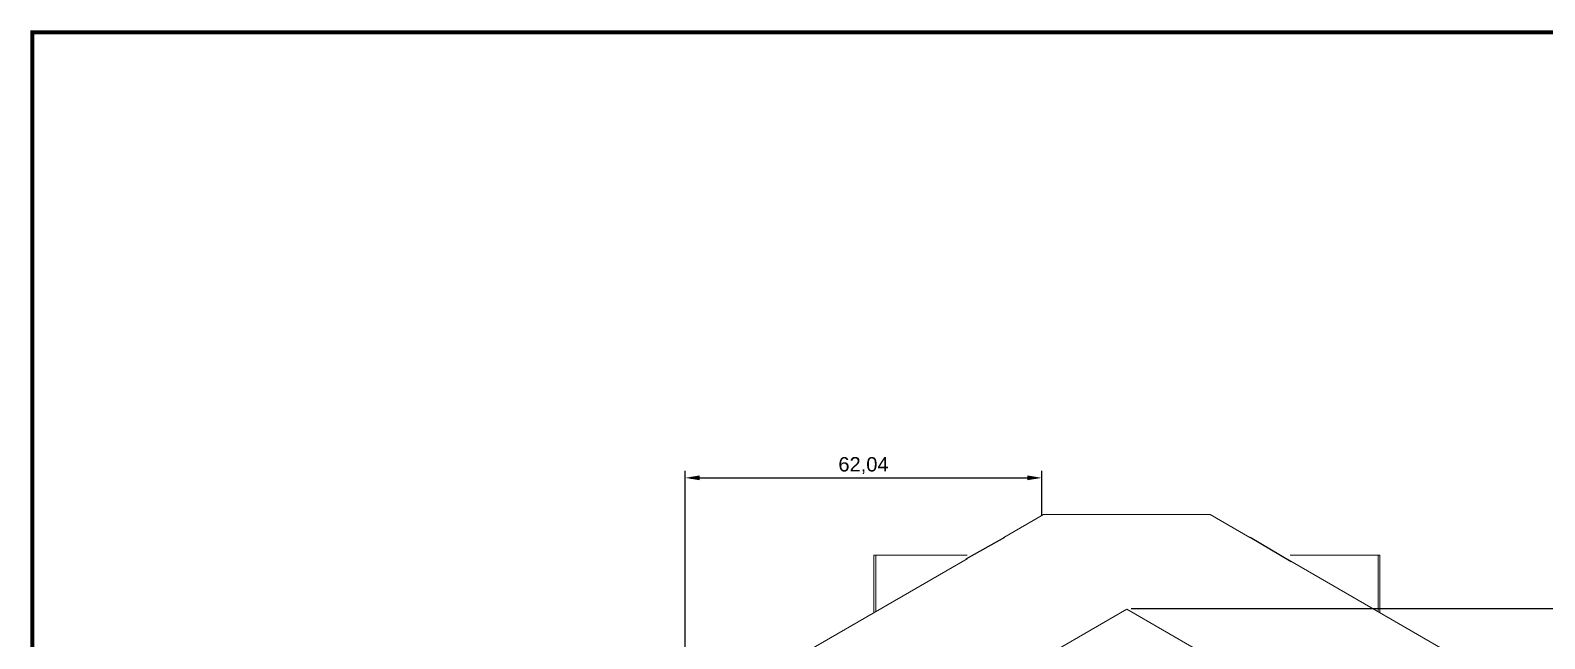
# Model space of a CAD drawing. Header units: millimetres. Extents: x 494 to 889, y 25 to 312.
# Drawn here: x 493.7 to 757.3, y 206.4 to 312.3 of the extents above; entities that cross this region are included whole.
import ezdxf

# ---------------------------------------------------------------- set-up
doc = ezdxf.new("R2010")
doc.units = ezdxf.units.MM
doc.layers.add('dwgmodels.com', color=250, linetype='Continuous')
doc.layers.add('А_ПЕРВЫЙ ПЛАН', color=102, linetype='Continuous', lineweight=15)
doc.layers.add('ЛИСТ', color=7, linetype='Continuous', lineweight=18)
doc.styles.get("Standard").update_dxf_attribs({"font": 'ARIAL_0.TTF'})
doc.dimstyles.new('dwgmodels.com', dxfattribs={"dimtxt": 2.5, "dimasz": 2.5, "dimexe": 1.25, "dimexo": 0.625, "dimtad": 1, "dimtxsty": 'Standard', "dimcen": 2.5, "dimadec": 0, "dimazin": 0, "dimtfac": 1, "dimtmove": 0, "dimatfit": 3, "dimfxl": 1, "dimarcsym": 0})

# ---------------------------------------------------------------- blocks, each defined once
blk = doc.blocks.new('*D56')
at = {"layer": 'Defpoints', "color": 0, "transparency": 16777216}
for p in [(669.71, 234.39), (669.71, 227.28), (607.67, 191.41)]:
    blk.add_point(p, dxfattribs=at)
at = {"layer": 'dwgmodels.com', "color": 0, "lineweight": -2, "transparency": 16777216}
for p, q in [((607.67, 192.03), (607.67, 235.64)), ((669.71, 227.9), (669.71, 235.64)), ((610.17, 234.39), (667.21, 234.39))]:
    blk.add_line(p, q, dxfattribs=at)
at = {"layer": 'dwgmodels.com', "color": 0, "transparency": 16777216}
for points in [[(610.17, 234.81), (610.17, 233.98), (607.67, 234.39)], [(667.21, 234.81), (667.21, 233.98), (669.71, 234.39)]]:
    blk.add_solid(points, dxfattribs=at)
at = {"layer": 'dwgmodels.com', "color": 0, "transparency": 16777216, "insert": (638.69, 236.52), "char_height": 2.5, "attachment_point": 5}
blk.add_mtext('62,04', dxfattribs=at)
blk = doc.blocks.new('*D59')
at = {"layer": 'Defpoints', "color": 0, "transparency": 16777216}
for p in [(684.64, 211.64), (784.65, 211.64), (719.36, 191.2)]:
    blk.add_point(p, dxfattribs=at)
at = {"layer": 'dwgmodels.com', "color": 0, "lineweight": -2, "transparency": 16777216}
for p, q in [((685.27, 211.64), (785.9, 211.64)), ((784.65, 193.7), (784.65, 209.14)), ((719.99, 191.2), (785.9, 191.2))]:
    blk.add_line(p, q, dxfattribs=at)
at = {"layer": 'dwgmodels.com', "color": 0, "transparency": 16777216}
for points in [[(784.23, 209.14), (785.06, 209.14), (784.65, 211.64)], [(784.23, 193.7), (785.06, 193.7), (784.65, 191.2)]]:
    blk.add_solid(points, dxfattribs=at)
at = {"layer": 'dwgmodels.com', "color": 0, "transparency": 16777216, "insert": (782.52, 201.42), "char_height": 2.5, "attachment_point": 5, "rotation": 90}
blk.add_mtext('20,44', dxfattribs=at)

msp = doc.modelspace()

# ---------------------------------------------------------------- linework, layer by layer
at = {"layer": 'dwgmodels.com', "color": 0}
for p, q in [((705.981, 224.048), (713.104, 219.846)), ((663.25, 224.008), (656.509, 220.264))]:
    msp.add_line(p, q, dxfattribs=at)
at = {"layer": 'А_ПЕРВЫЙ ПЛАН', "color": 0, "ltscale": 100}
for p, q in [((663.135, 224.007), (670.035, 227.991)), ((705.935, 224.007), (699.035, 227.991)), ((606.635, 191.387), (656.735, 220.312)), ((640.814, 211.121), (640.814, 220.947)), ((762.434, 191.387), (712.635, 220.139)), ((728.555, 210.947), (728.555, 220.947)), ((649.635, 191.387), (684.535, 211.537)), ((719.434, 191.387), (684.535, 211.537))]:
    msp.add_line(p, q, dxfattribs=at)
at = {"layer": 'А_ПЕРВЫЙ ПЛАН', "ltscale": 100}
for p, q in [((670.035, 227.991), (699.035, 227.991)), ((640.514, 210.947), (640.514, 220.947)), ((640.514, 220.947), (656.735, 220.947)), ((728.555, 220.947), (712.935, 220.947)), ((728.255, 211.121), (728.255, 220.947))]:
    msp.add_line(p, q, dxfattribs=at)
at = {"layer": 'ЛИСТ', "const_width": 0.7}
msp.add_lwpolyline([(494.025, 24.917), (889.025, 24.917), (889.025, 311.917), (494.025, 311.917)], close=True, dxfattribs=at)

# ---------------------------------------------------------------- dimensions: what is measured, and where the dimension line sits
at = {"layer": 'dwgmodels.com', "color": 0}
dim = msp.add_linear_dim(base=(669.714, 234.394), p1=(607.675, 191.407), p2=(669.714, 227.279), dimstyle='dwgmodels.com', dxfattribs=at)
dim.commit()
dim.dimension.update_dxf_attribs({"geometry": '*D56', "text_midpoint": (638.694, 236.522)})
dim = msp.add_linear_dim(base=(784.647, 211.64), p1=(719.362, 191.199), p2=(684.641, 211.64), angle=90, dimstyle='dwgmodels.com', dxfattribs=at)
dim.commit()
dim.dimension.update_dxf_attribs({"geometry": '*D59', "text_midpoint": (782.519, 201.419)})

doc.saveas('drawing.dxf')
